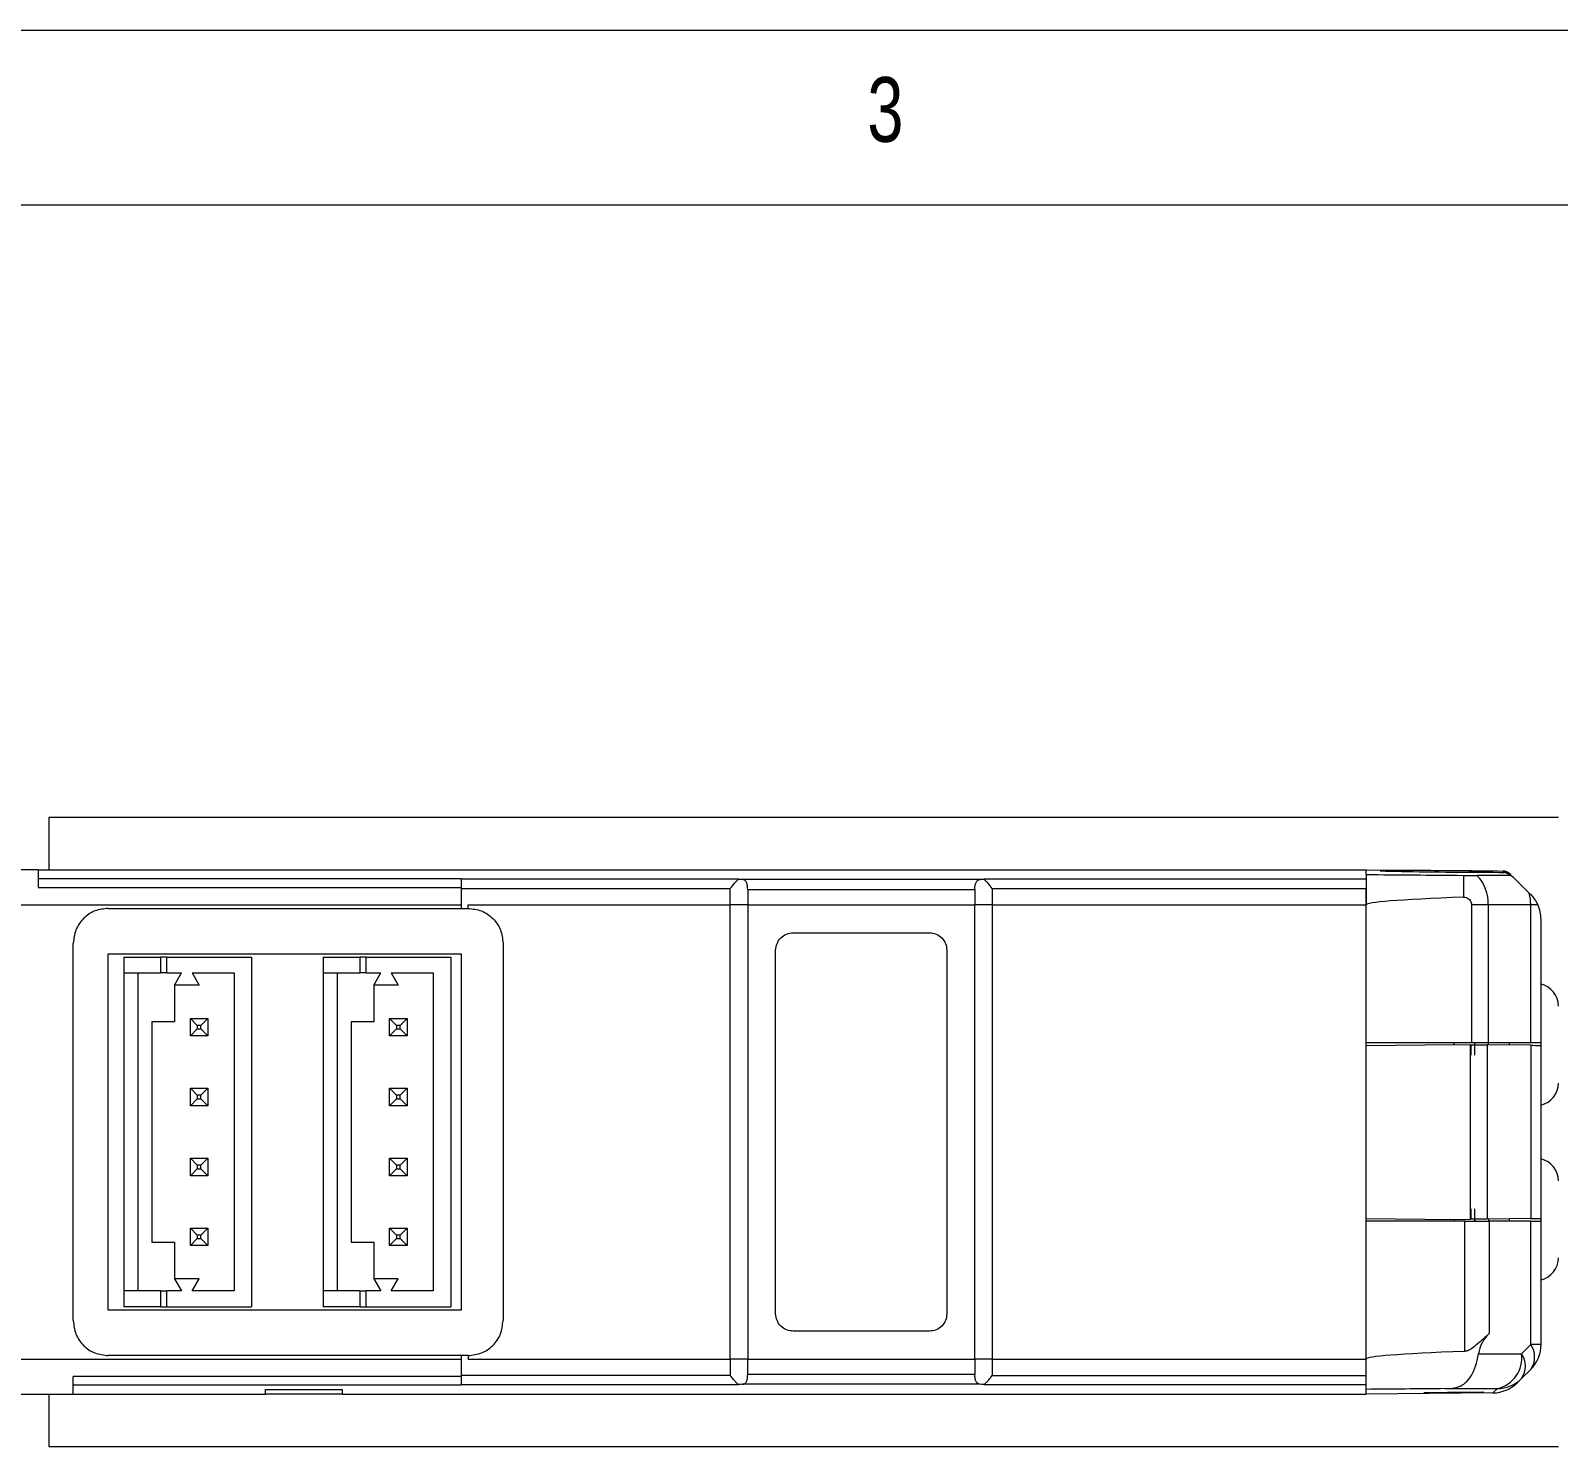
# Model space of a CAD drawing. Header units: inches. Extents: x 0.2 to 16.3, y 0.2 to 11.5.
# Drawn here: x 4.339 to 6.061, y 9.901 to 11.496 of the extents above; entities that cross this region are included whole.
import ezdxf

# ---------------------------------------------------------------- set-up
doc = ezdxf.new("R2010")
doc.units = ezdxf.units.IN
doc.header["$MEASUREMENT"] = 0
doc.styles.add('SLDTEXTSTYLE2', font='TXT', dxfattribs={"width": 0.75})

msp = doc.modelspace()

# ---------------------------------------------------------------- linework, layer by layer
at = {"color": 7, "linetype": 'Continuous', "lineweight": 18}
for p, q in [((16.3386, 11.4961), (0.1969, 11.4961)), ((16.1516, 11.2992), (0.3937, 11.2992)), ((4.36, 10.6094), (4.36, 10.5503)), ((6.0608, 10.6094), (4.36, 10.6094)), ((4.3482, 10.5503), (4.2832, 10.5503)), ((4.3482, 10.5503), (5.8443, 10.5503)), ((4.3482, 10.5503), (4.3482, 10.5305)), ((4.8246, 10.5404), (4.3482, 10.5404)), ((4.8246, 10.5399), (4.8246, 10.5404)), ((5.1369, 10.5399), (4.8246, 10.5399)), ((4.8246, 10.5399), (4.8246, 10.5294)), ((5.1341, 10.537), (5.1368, 10.5397)), ((5.1368, 10.5397), (5.1369, 10.5399)), ((5.4091, 10.5394), (5.1417, 10.5394)), ((5.8443, 10.5399), (5.4138, 10.5399)), ((5.4138, 10.5399), (5.414, 10.5397)), ((5.4166, 10.537), (5.414, 10.5397)), ((5.8443, 10.5451), (5.8443, 10.5503)), ((5.8443, 10.5503), (5.9983, 10.549)), ((5.8443, 10.5451), (5.8443, 10.511)), ((5.9539, 10.5441), (5.9539, 10.5196)), ((6.0068, 10.544), (5.9691, 10.544)), ((5.9986, 10.5487), (5.9983, 10.549)), ((6.0066, 10.5455), (6.007, 10.5451)), ((6.0133, 10.5388), (6.028, 10.5241)), ((4.3482, 10.5305), (4.8246, 10.5305)), ((4.8246, 10.5294), (5.1278, 10.5293)), ((5.1474, 10.5284), (5.4033, 10.5284)), ((5.4033, 10.5284), (5.4033, 10.511)), ((5.423, 10.5293), (5.8443, 10.5294)), ((5.8448, 10.5301), (5.8443, 10.5307)), ((5.8443, 10.511), (5.8443, 10.5294)), ((6.028, 10.5241), (6.0296, 10.5225)), ((4.2832, 10.511), (4.8246, 10.511)), ((4.4269, 10.507), (4.8325, 10.507)), ((4.8325, 10.511), (5.1277, 10.511)), ((4.8325, 10.507), (4.8325, 10.511)), ((5.1474, 10.511), (5.1277, 10.511)), ((5.1277, 9.9992), (5.1277, 10.511)), ((5.1474, 10.511), (5.1474, 9.9992)), ((5.1474, 10.511), (5.4033, 10.511)), ((5.4033, 9.9992), (5.4033, 10.511)), ((5.423, 10.511), (5.4033, 10.511)), ((5.423, 10.511), (5.423, 9.9992)), ((5.423, 10.511), (5.8443, 10.511)), ((5.8443, 9.9992), (5.8443, 10.511)), ((5.8443, 10.3555), (5.8443, 10.511)), ((5.9818, 10.511), (5.9629, 10.511)), ((5.9629, 10.511), (5.9629, 10.3555)), ((6.0296, 10.511), (5.9818, 10.511)), ((5.9818, 10.511), (5.9818, 10.3555)), ((6.0296, 10.3555), (6.0296, 10.511)), ((6.0376, 10.511), (6.0296, 10.511)), ((6.0411, 10.4947), (6.0411, 10.3555)), ((4.3876, 10.0425), (4.3876, 10.4677)), ((4.8718, 10.4677), (4.8718, 10.0425)), ((5.1986, 10.4795), (5.3521, 10.4795)), ((4.4269, 10.4558), (4.8246, 10.4558)), ((4.4269, 10.0543), (4.4269, 10.4558)), ((4.4447, 10.4519), (4.4447, 10.4342)), ((4.4447, 10.4519), (4.486, 10.4519)), ((4.486, 10.4519), (4.486, 10.4342)), ((4.4929, 10.4519), (4.486, 10.4519)), ((4.4929, 10.4342), (4.4929, 10.4519)), ((4.4929, 10.4519), (4.5884, 10.4519)), ((4.5884, 10.4519), (4.5884, 10.0582)), ((4.6691, 10.4519), (4.6691, 10.4342)), ((4.6691, 10.4519), (4.7104, 10.4519)), ((4.7104, 10.4519), (4.7104, 10.4342)), ((4.7174, 10.4519), (4.7104, 10.4519)), ((4.7174, 10.4342), (4.7174, 10.4519)), ((4.7174, 10.4519), (4.8128, 10.4519)), ((4.8128, 10.4519), (4.8128, 10.0582)), ((4.8246, 10.4558), (4.8246, 10.0543)), ((5.1789, 10.0503), (5.1789, 10.4598)), ((5.3718, 10.4598), (5.3718, 10.0503)), ((4.4447, 10.4342), (4.486, 10.4342)), ((4.4447, 10.4342), (4.4447, 10.0759)), ((4.4604, 10.4342), (4.4604, 10.0759)), ((4.4929, 10.4342), (4.486, 10.4342)), ((4.4929, 10.4342), (4.5096, 10.4342)), ((4.5017, 10.4204), (4.5096, 10.4342)), ((4.5214, 10.4342), (4.5687, 10.4342)), ((4.5214, 10.4342), (4.5294, 10.4204)), ((4.5687, 10.4342), (4.5687, 10.0759)), ((4.6691, 10.4342), (4.7104, 10.4342)), ((4.6691, 10.4342), (4.6691, 10.0759)), ((4.6848, 10.4342), (4.6848, 10.0759)), ((4.7174, 10.4342), (4.7104, 10.4342)), ((4.7174, 10.4342), (4.734, 10.4342)), ((4.7261, 10.4204), (4.734, 10.4342)), ((4.7458, 10.4342), (4.7931, 10.4342)), ((4.7458, 10.4342), (4.7538, 10.4204)), ((4.7931, 10.4342), (4.7931, 10.0759)), ((4.5294, 10.4204), (4.5017, 10.4204)), ((4.5017, 10.4204), (4.5017, 10.3791)), ((4.7538, 10.4204), (4.7261, 10.4204)), ((4.7261, 10.4204), (4.7261, 10.3791)), ((4.5195, 10.383), (4.5273, 10.3751)), ((4.5195, 10.383), (4.5392, 10.383)), ((4.5195, 10.3633), (4.5195, 10.383)), ((4.5313, 10.3751), (4.5392, 10.383)), ((4.5392, 10.383), (4.5392, 10.3633)), ((4.7439, 10.3633), (4.7439, 10.383)), ((4.7439, 10.383), (4.7518, 10.3751)), ((4.7439, 10.383), (4.7636, 10.383)), ((4.7557, 10.3751), (4.7636, 10.383)), ((4.7636, 10.383), (4.7636, 10.3633)), ((4.4762, 10.3791), (4.4762, 10.131)), ((4.5017, 10.3791), (4.4762, 10.3791)), ((4.5195, 10.3633), (4.5273, 10.3712)), ((4.5392, 10.3633), (4.5195, 10.3633)), ((4.5313, 10.3751), (4.5273, 10.3751)), ((4.5273, 10.3751), (4.5273, 10.3712)), ((4.5273, 10.3712), (4.5313, 10.3712)), ((4.5313, 10.3712), (4.5313, 10.3751)), ((4.5313, 10.3712), (4.5392, 10.3633)), ((4.7006, 10.3791), (4.7006, 10.131)), ((4.7261, 10.3791), (4.7006, 10.3791)), ((4.7439, 10.3633), (4.7518, 10.3712)), ((4.7636, 10.3633), (4.7439, 10.3633)), ((4.7518, 10.3751), (4.7518, 10.3712)), ((4.7557, 10.3751), (4.7518, 10.3751)), ((4.7518, 10.3712), (4.7557, 10.3712)), ((4.7557, 10.3712), (4.7557, 10.3751)), ((4.7557, 10.3712), (4.7636, 10.3633)), ((5.9629, 10.3555), (5.8443, 10.3555)), ((5.8443, 10.3526), (5.9433, 10.3535)), ((5.8443, 10.1575), (5.8443, 10.3526)), ((5.9433, 10.3535), (5.9433, 10.3555)), ((5.9433, 10.3535), (5.9614, 10.3533)), ((5.9614, 10.3533), (5.9614, 10.1568)), ((5.9624, 10.3417), (5.9624, 10.3533)), ((5.9818, 10.3555), (5.9629, 10.3555)), ((5.9663, 10.3555), (5.9663, 10.3417)), ((5.9666, 10.3533), (5.9666, 10.3555)), ((5.9804, 10.3532), (5.9804, 10.157)), ((6.0296, 10.3527), (5.9804, 10.3532)), ((6.0296, 10.3555), (5.9818, 10.3555)), ((5.9821, 10.3531), (5.9821, 10.3555)), ((6.0057, 10.3529), (6.0057, 10.3555)), ((6.0411, 10.3555), (6.0296, 10.3555)), ((6.0296, 10.3527), (6.0296, 10.1574)), ((6.0411, 10.3555), (6.0411, 10.3526)), ((6.0411, 10.3526), (6.0411, 10.1575)), ((4.5273, 10.2964), (4.5195, 10.3043)), ((4.5195, 10.3043), (4.5392, 10.3043)), ((4.5195, 10.2846), (4.5195, 10.3043)), ((4.5313, 10.2964), (4.5273, 10.2964)), ((4.5273, 10.2964), (4.5273, 10.2925)), ((4.5313, 10.2964), (4.5392, 10.3043)), ((4.5313, 10.2925), (4.5313, 10.2964)), ((4.5392, 10.3043), (4.5392, 10.2846)), ((4.7518, 10.2964), (4.7439, 10.3043)), ((4.7439, 10.3043), (4.7636, 10.3043)), ((4.7439, 10.2846), (4.7439, 10.3043)), ((4.7557, 10.2964), (4.7518, 10.2964)), ((4.7518, 10.2964), (4.7518, 10.2925)), ((4.7557, 10.2964), (4.7636, 10.3043)), ((4.7557, 10.2925), (4.7557, 10.2964)), ((4.7636, 10.3043), (4.7636, 10.2846)), ((4.5195, 10.2846), (4.5273, 10.2925)), ((4.5392, 10.2846), (4.5195, 10.2846)), ((4.5273, 10.2925), (4.5313, 10.2925)), ((4.5392, 10.2846), (4.5313, 10.2925)), ((4.7439, 10.2846), (4.7518, 10.2925)), ((4.7636, 10.2846), (4.7439, 10.2846)), ((4.7518, 10.2925), (4.7557, 10.2925)), ((4.7636, 10.2846), (4.7557, 10.2925)), ((4.5195, 10.2255), (4.5392, 10.2255)), ((4.5195, 10.2255), (4.5273, 10.2177)), ((4.5195, 10.2058), (4.5195, 10.2255)), ((4.5392, 10.2255), (4.5313, 10.2177)), ((4.5392, 10.2255), (4.5392, 10.2058)), ((4.7439, 10.2058), (4.7439, 10.2255)), ((4.7439, 10.2255), (4.7518, 10.2177)), ((4.7439, 10.2255), (4.7636, 10.2255)), ((4.7636, 10.2255), (4.7557, 10.2177)), ((4.7636, 10.2255), (4.7636, 10.2058)), ((4.5273, 10.2137), (4.5195, 10.2058)), ((4.5313, 10.2177), (4.5273, 10.2177)), ((4.5273, 10.2177), (4.5273, 10.2137)), ((4.5273, 10.2137), (4.5313, 10.2137)), ((4.5313, 10.2137), (4.5313, 10.2177)), ((4.5313, 10.2137), (4.5392, 10.2058)), ((4.7518, 10.2137), (4.7439, 10.2058)), ((4.7518, 10.2177), (4.7518, 10.2137)), ((4.7557, 10.2177), (4.7518, 10.2177)), ((4.7518, 10.2137), (4.7557, 10.2137)), ((4.7557, 10.2137), (4.7557, 10.2177)), ((4.7557, 10.2137), (4.7636, 10.2058)), ((4.5392, 10.2058), (4.5195, 10.2058)), ((4.7636, 10.2058), (4.7439, 10.2058)), ((5.8443, 10.1575), (5.9433, 10.1566)), ((5.9433, 10.1566), (5.9614, 10.1568)), ((5.9433, 10.1566), (5.9433, 10.1547)), ((5.9624, 10.1568), (5.9624, 10.1684)), ((5.9663, 10.1684), (5.9663, 10.1547)), ((5.9666, 10.1568), (5.9666, 10.1547)), ((6.0296, 10.1574), (5.9804, 10.157)), ((5.9821, 10.157), (5.9821, 10.1547)), ((6.0057, 10.1547), (6.0057, 10.1572)), ((6.0411, 10.1575), (6.0411, 10.1547)), ((4.5195, 10.1271), (4.5195, 10.1468)), ((4.5195, 10.1468), (4.5273, 10.1389)), ((4.5195, 10.1468), (4.5392, 10.1468)), ((4.5273, 10.1389), (4.5273, 10.135)), ((4.5313, 10.1389), (4.5273, 10.1389)), ((4.5313, 10.1389), (4.5392, 10.1468)), ((4.5313, 10.135), (4.5313, 10.1389)), ((4.5392, 10.1468), (4.5392, 10.1271)), ((4.7439, 10.1468), (4.7518, 10.1389)), ((4.7439, 10.1468), (4.7636, 10.1468)), ((4.7439, 10.1271), (4.7439, 10.1468)), ((4.7557, 10.1389), (4.7518, 10.1389)), ((4.7518, 10.1389), (4.7518, 10.135)), ((4.7557, 10.1389), (4.7636, 10.1468)), ((4.7557, 10.135), (4.7557, 10.1389)), ((4.7636, 10.1468), (4.7636, 10.1271)), ((5.8443, 9.9992), (5.8443, 10.1547)), ((5.9553, 10.1547), (5.8443, 10.1547)), ((5.9553, 10.0078), (5.9553, 10.1547)), ((5.9553, 10.1547), (5.9828, 10.1547)), ((5.9828, 10.1547), (5.9828, 10.0279)), ((6.0296, 10.1547), (5.9828, 10.1547)), ((6.0296, 10.0155), (6.0296, 10.1547)), ((6.0296, 10.1547), (6.0411, 10.1547)), ((6.0411, 10.1547), (6.0411, 10.0155)), ((4.4762, 10.131), (4.5017, 10.131)), ((4.5017, 10.131), (4.5017, 10.0897)), ((4.5195, 10.1271), (4.5273, 10.135)), ((4.5392, 10.1271), (4.5195, 10.1271)), ((4.5273, 10.135), (4.5313, 10.135)), ((4.5313, 10.135), (4.5392, 10.1271)), ((4.7006, 10.131), (4.7261, 10.131)), ((4.7261, 10.131), (4.7261, 10.0897)), ((4.7439, 10.1271), (4.7518, 10.135)), ((4.7636, 10.1271), (4.7439, 10.1271)), ((4.7518, 10.135), (4.7557, 10.135)), ((4.7557, 10.135), (4.7636, 10.1271)), ((4.5017, 10.0897), (4.5096, 10.0759)), ((4.5294, 10.0897), (4.5017, 10.0897)), ((4.5214, 10.0759), (4.5294, 10.0897)), ((4.7261, 10.0897), (4.734, 10.0759)), ((4.7538, 10.0897), (4.7261, 10.0897)), ((4.7458, 10.0759), (4.7538, 10.0897)), ((4.4447, 10.0759), (4.4447, 10.0582)), ((4.486, 10.0759), (4.4447, 10.0759)), ((4.486, 10.0759), (4.486, 10.0582)), ((4.486, 10.0759), (4.4929, 10.0759)), ((4.5096, 10.0759), (4.4929, 10.0759)), ((4.4929, 10.0582), (4.4929, 10.0759)), ((4.5687, 10.0759), (4.5214, 10.0759)), ((4.6691, 10.0759), (4.6691, 10.0582)), ((4.7104, 10.0759), (4.6691, 10.0759)), ((4.7104, 10.0759), (4.7174, 10.0759)), ((4.7104, 10.0759), (4.7104, 10.0582)), ((4.734, 10.0759), (4.7174, 10.0759)), ((4.7174, 10.0582), (4.7174, 10.0759)), ((4.7931, 10.0759), (4.7458, 10.0759)), ((4.8246, 10.0543), (4.4269, 10.0543)), ((4.486, 10.0582), (4.4447, 10.0582)), ((4.486, 10.0582), (4.4929, 10.0582)), ((4.4929, 10.0582), (4.5884, 10.0582)), ((4.7104, 10.0582), (4.6691, 10.0582)), ((4.7104, 10.0582), (4.7174, 10.0582)), ((4.7174, 10.0582), (4.8128, 10.0582)), ((5.3521, 10.0307), (5.1986, 10.0307)), ((4.8325, 10.0031), (4.4269, 10.0031)), ((4.8325, 10.0031), (4.8325, 9.9992)), ((5.9707, 10.0052), (6.0193, 10.0052)), ((6.0193, 10.0052), (6.0296, 10.0155)), ((6.0411, 10.0155), (6.0296, 10.0155)), ((4.2143, 9.9992), (4.8246, 9.9992)), ((4.8325, 9.9992), (5.1277, 9.9992)), ((5.1474, 9.9992), (5.1277, 9.9992)), ((5.1474, 9.9992), (5.4033, 9.9992)), ((5.1474, 9.9817), (5.1474, 9.9992)), ((5.423, 9.9992), (5.4033, 9.9992)), ((5.423, 9.9992), (5.8443, 9.9992)), ((5.8443, 9.965), (5.8443, 9.9992)), ((6.0296, 9.9876), (6.0193, 9.9774)), ((4.8246, 9.9796), (4.3876, 9.9796)), ((4.8246, 9.9697), (4.3876, 9.9697)), ((5.1278, 9.9808), (4.8246, 9.9807)), ((5.1369, 9.9703), (4.8246, 9.9703)), ((5.1368, 9.9704), (5.1341, 9.9731)), ((5.1368, 9.9704), (5.1369, 9.9703)), ((5.4091, 9.9708), (5.1417, 9.9708)), ((5.4033, 9.9817), (5.1474, 9.9817)), ((5.4138, 9.9703), (5.414, 9.9704)), ((5.8443, 9.9703), (5.4138, 9.9703)), ((5.414, 9.9704), (5.4166, 9.9731)), ((5.423, 9.9808), (5.8443, 9.9807)), ((6.0193, 9.9774), (6.0145, 9.9726)), ((4.2143, 9.9598), (4.3876, 9.9598)), ((4.36, 9.9598), (4.36, 9.9007)), ((4.3876, 9.9598), (4.6041, 9.9598)), ((4.6041, 9.9649), (4.6907, 9.9649)), ((4.6041, 9.9598), (4.6041, 9.9649)), ((4.6907, 9.9598), (4.6041, 9.9598)), ((4.6907, 9.9649), (4.6907, 9.9598)), ((4.6907, 9.9598), (5.8443, 9.9598)), ((5.8443, 9.9598), (5.8443, 9.965)), ((5.987, 9.961), (5.8443, 9.9598)), ((5.9918, 9.9658), (5.9337, 9.9658)), ((5.987, 9.961), (5.9918, 9.9658)), ((4.36, 9.9007), (6.0608, 9.9007))]:
    msp.add_line(p, q, dxfattribs=at)
for centre, radius, start, end in [((5.9367, 10.5126), 0.0451, 357.9275, 44.1764), ((5.9854, 10.511), 0.0394, 57.1222, 68.5055), ((5.9854, 10.511), 0.0394, 45, 57.1222), ((5.9753, 10.511), 0.0543, 359.9208, 13.9139), ((6.0018, 10.4947), 0.0394, 0, 24.4698), ((6.0352, 10.3968), 0.0256, 0, 76.6576), ((6.0352, 10.3102), 0.0256, 283.3424, 0), ((6.0352, 10.1999), 0.0256, 0, 76.6576), ((6.0352, 10.1133), 0.0256, 283.3424, 0), ((6.0096, 9.9992), 0.0394, 133.0427, 171.1675), ((5.9843, 10.0004), 0.0353, 282.2637, 7.8728), ((5.9993, 9.9913), 0.0244, 325.1431, 34.8569), ((6.0096, 10.0015), 0.0244, 325.1431, 34.8569), ((6.0018, 10.0155), 0.0394, 315, 0), ((5.9915, 10.0052), 0.0394, 270.4951, 314.9996)]:
    msp.add_arc(centre, radius, start, end, dxfattribs=at)
for centre, major_axis, ratio, start_param, end_param in [((9.7728, 10.511), (4.5114, -0.0394), 0.000076, 3.655544, 3.703017), ((5.9427, 10.5486), (0.0827, -0.0007), 0.008726, 0.827729, 5.47606), ((5.9982, 10.5372), (-0.00835, 0.00835), 0.999923, 4.712389, 5.489099), ((10.3556, 10.511), (4.5114, 0), 0.008727, 2.920639, 3.141593), ((10.3556, 9.9992), (4.5114, 0), 0.008727, 2.919317, 3.141593), ((5.9867, 10.0004), (0.0278, 0.0278), 0.999923, 3.935679, 4.712389), ((9.7728, 9.9992), (4.5114, 0.0394), 0.000076, 2.58867, 2.627642)]:
    msp.add_ellipse(centre, major_axis=major_axis, ratio=ratio, start_param=start_param, end_param=end_param, dxfattribs=at)
msp.add_ellipse((5.9427, 9.9615), major_axis=(0.0335, 0.0003), ratio=0.008726, dxfattribs=at)
for points, knots in [([(5.1278, 10.5293), (5.1294, 10.5315), (5.1316, 10.5345), (5.1336, 10.5365), (5.1341, 10.537)], [0, 0, 0, 0, 0.727207, 1, 1, 1, 1]), ([(5.1417, 10.5394), (5.1398, 10.5394), (5.1371, 10.5395), (5.1368, 10.5397), (5.1368, 10.5397)], [0, 0, 0, 0, 0.715699, 1, 1, 1, 1]), ([(5.1474, 10.5284), (5.1473, 10.5302), (5.1471, 10.5336), (5.1457, 10.5372), (5.1438, 10.5391), (5.1423, 10.5393), (5.1417, 10.5394)], [0, 0, 0, 0, 0.270501, 0.540639, 0.820445, 1, 1, 1, 1]), ([(5.4033, 10.5284), (5.4034, 10.5302), (5.4036, 10.5336), (5.405, 10.5372), (5.4069, 10.5391), (5.4085, 10.5393), (5.4091, 10.5394)], [0, 0, 0, 0, 0.270501, 0.54064, 0.820446, 1, 1, 1, 1]), ([(5.414, 10.5397), (5.4138, 10.5396), (5.4133, 10.5395), (5.4106, 10.5394), (5.4091, 10.5394)], [0, 0, 0, 0, 0.4520547, 1, 1, 1, 1]), ([(5.423, 10.5293), (5.4213, 10.5315), (5.4191, 10.5345), (5.4172, 10.5365), (5.4166, 10.537)], [0, 0, 0, 0, 0.727207, 1, 1, 1, 1]), ([(5.9539, 10.5441), (5.9553, 10.5441), (5.9581, 10.5441), (5.9631, 10.544), (5.9668, 10.544), (5.9688, 10.544), (5.9691, 10.544)], [0, 0, 0, 0, 0.238751, 0.502449, 0.923769, 1, 1, 1, 1]), ([(6.007, 10.5451), (6.0055, 10.5463), (6.003, 10.5482), (5.9999, 10.5485), (5.9986, 10.5487)], [0, 0, 0, 0, 0.582995, 1, 1, 1, 1]), ([(5.1277, 10.511), (5.1277, 10.5129), (5.1277, 10.5168), (5.1277, 10.5222), (5.1278, 10.5266), (5.1278, 10.5284), (5.1278, 10.5293)], [0, 0, 0, 0, 0.249883, 0.499844, 0.749883, 1, 1, 1, 1]), ([(5.423, 10.5293), (5.423, 10.5284), (5.423, 10.5266), (5.423, 10.5222), (5.423, 10.5168), (5.423, 10.5129), (5.423, 10.511)], [0, 0, 0, 0, 0.250117, 0.500156, 0.750117, 1, 1, 1, 1]), ([(5.9539, 10.5196), (5.9549, 10.5195), (5.9569, 10.5194), (5.9595, 10.518), (5.9615, 10.5159), (5.9627, 10.5134), (5.9629, 10.5117), (5.9629, 10.511)], [0, 0, 0, 0, 0.209529, 0.419059, 0.628588, 0.838117, 1, 1, 1, 1]), ([(6.0296, 10.5225), (6.0321, 10.5196), (6.0353, 10.5157), (6.0372, 10.5119), (6.0376, 10.511)], [0, 0, 0, 0, 0.765617, 1, 1, 1, 1]), ([(5.9614, 10.3533), (5.9654, 10.3533), (5.9725, 10.3532), (5.978, 10.3532), (5.9804, 10.3532)], [0, 0, 0, 0, 0.557682, 1, 1, 1, 1]), ([(6.0296, 10.3527), (6.0333, 10.3527), (6.0399, 10.3526), (6.0408, 10.3526), (6.0411, 10.3526)], [0, 0, 0, 0, 0.557568, 1, 1, 1, 1]), ([(5.9804, 10.157), (5.9772, 10.1569), (5.9716, 10.1569), (5.9645, 10.1568), (5.9614, 10.1568)], [0, 0, 0, 0, 0.557681, 1, 1, 1, 1]), ([(6.0296, 10.1574), (6.0333, 10.1574), (6.0399, 10.1575), (6.0408, 10.1575), (6.0411, 10.1575)], [0, 0, 0, 0, 0.557568, 1, 1, 1, 1]), ([(5.9828, 10.0279), (5.9785, 10.0239), (5.9725, 10.0183), (5.9641, 10.0116), (5.9593, 10.0085), (5.9564, 10.008), (5.9553, 10.0078)], [0, 0, 0, 0, 0.543663, 0.764071, 0.90273, 1, 1, 1, 1]), ([(5.9337, 9.9658), (5.937, 9.966), (5.9436, 9.9663), (5.9528, 9.9695), (5.96, 9.9758), (5.9656, 9.9853), (5.969, 9.9958), (5.9703, 10.0026), (5.9707, 10.0052)], [0, 0, 0, 0, 0.154072, 0.309207, 0.488335, 0.671502, 0.878231, 1, 1, 1, 1]), ([(5.1277, 9.9992), (5.1277, 9.9972), (5.1277, 9.9933), (5.1278, 9.9879), (5.1278, 9.9835), (5.1278, 9.9817), (5.1278, 9.9808)], [0, 0, 0, 0, 0.249826, 0.499768, 0.749826, 1, 1, 1, 1]), ([(5.4033, 9.9992), (5.4033, 9.9961), (5.4033, 9.9901), (5.4033, 9.9845), (5.4033, 9.9817)], [0, 0, 0, 0, 0.500008, 1, 1, 1, 1]), ([(5.423, 9.9992), (5.423, 9.9972), (5.423, 9.9933), (5.423, 9.9879), (5.423, 9.9835), (5.423, 9.9817), (5.423, 9.9808)], [0, 0, 0, 0, 0.249883, 0.499844, 0.749883, 1, 1, 1, 1]), ([(5.1341, 9.9731), (5.1332, 9.974), (5.1312, 9.9762), (5.129, 9.9792), (5.1278, 9.9808)], [0, 0, 0, 0, 0.453789, 1, 1, 1, 1]), ([(5.1417, 9.9708), (5.1402, 9.9707), (5.1375, 9.9706), (5.137, 9.9705), (5.1368, 9.9704)], [0, 0, 0, 0, 0.523313, 1, 1, 1, 1]), ([(5.1417, 9.9708), (5.1426, 9.9709), (5.1443, 9.9713), (5.1461, 9.9736), (5.1472, 9.9771), (5.1473, 9.9802), (5.1474, 9.9817)], [0, 0, 0, 0, 0.2683311, 0.5220653, 0.7646878, 1, 1, 1, 1]), ([(5.4091, 9.9708), (5.4082, 9.9709), (5.4065, 9.9713), (5.4047, 9.9736), (5.4035, 9.9771), (5.4034, 9.9802), (5.4033, 9.9817)], [0, 0, 0, 0, 0.268398, 0.522178, 0.764747, 1, 1, 1, 1]), ([(5.414, 9.9704), (5.4138, 9.9705), (5.4133, 9.9706), (5.4105, 9.9707), (5.4091, 9.9708)], [0, 0, 0, 0, 0.479315, 1, 1, 1, 1]), ([(5.4166, 9.9731), (5.4174, 9.9739), (5.4194, 9.976), (5.4216, 9.979), (5.423, 9.9808)], [0, 0, 0, 0, 0.395708, 1, 1, 1, 1])]:
    msp.add_open_spline(points, degree=3, knots=knots, dxfattribs=at)
for points in [[(4.8246, 10.5294), (4.8246, 10.5258), (4.8246, 10.5187), (4.8246, 10.5109), (4.8246, 10.507)], [(5.1474, 10.5284), (5.1474, 10.5256), (5.1474, 10.52), (5.1474, 10.514), (5.1474, 10.511)], [(4.4269, 10.507), (4.4218, 10.5064), (4.4115, 10.5053), (4.3985, 10.4962), (4.3894, 10.4831), (4.3882, 10.4728), (4.3876, 10.4677)], [(4.8325, 10.507), (4.8376, 10.5064), (4.8479, 10.5053), (4.8609, 10.4962), (4.8701, 10.4831), (4.8712, 10.4728), (4.8718, 10.4677)], [(5.1789, 10.4598), (5.1792, 10.4624), (5.1798, 10.4675), (5.1844, 10.474), (5.1909, 10.4786), (5.196, 10.4792), (5.1986, 10.4795)], [(5.3521, 10.4795), (5.3547, 10.4792), (5.3599, 10.4786), (5.3664, 10.474), (5.3709, 10.4675), (5.3715, 10.4624), (5.3718, 10.4598)], [(4.3876, 10.0425), (4.3882, 10.0373), (4.3894, 10.027), (4.3985, 10.014), (4.4115, 10.0049), (4.4218, 10.0037), (4.4269, 10.0031)], [(4.8325, 10.0031), (4.8376, 10.0037), (4.8479, 10.0049), (4.8609, 10.014), (4.8701, 10.027), (4.8712, 10.0373), (4.8718, 10.0425)], [(5.1986, 10.0307), (5.196, 10.0309), (5.1909, 10.0315), (5.1844, 10.0361), (5.1798, 10.0426), (5.1792, 10.0478), (5.1789, 10.0503)], [(5.3718, 10.0503), (5.3715, 10.0478), (5.3709, 10.0426), (5.3664, 10.0361), (5.3599, 10.0315), (5.3547, 10.0309), (5.3521, 10.0307)], [(4.8246, 10.0031), (4.8246, 9.9992), (4.8246, 9.9914), (4.8246, 9.9843), (4.8246, 9.9807)], [(5.8443, 9.9807), (5.8443, 9.9837), (5.8443, 9.9895), (5.8443, 9.9959), (5.8443, 9.9992)], [(4.3876, 9.9598), (4.3876, 9.96), (4.3876, 9.9606), (4.3876, 9.9648), (4.3876, 9.971), (4.3876, 9.9768), (4.3876, 9.9796)], [(4.8246, 9.9807), (4.8246, 9.9793), (4.8246, 9.9763), (4.8246, 9.973), (4.8246, 9.9708), (4.8246, 9.9704), (4.8246, 9.9703)], [(5.8443, 9.9703), (5.8443, 9.9704), (5.8443, 9.9708), (5.8443, 9.973), (5.8443, 9.9763), (5.8443, 9.9793), (5.8443, 9.9807)]]:
    msp.add_open_spline(points, degree=3, dxfattribs=at)

# ---------------------------------------------------------------- texts
at = {"color": 7, "linetype": 'Continuous', "lineweight": 0, "insert": (5.2822, 11.4436), "char_height": 0.0729, "attachment_point": 1, "style": 'SLDTEXTSTYLE2'}
msp.add_mtext('3', dxfattribs=at)

doc.saveas('drawing.dxf')
